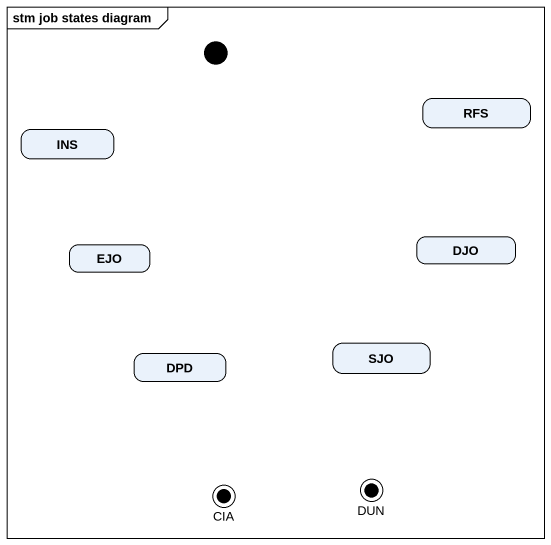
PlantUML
@startuml
mainframe stm job states diagram
hide empty description
state initial1 <<start>>
state RFS
state INS
state EJO
state DJO
state DPD
state SJO
state CIA <<end>>
state DUN <<end>>
@enduml
